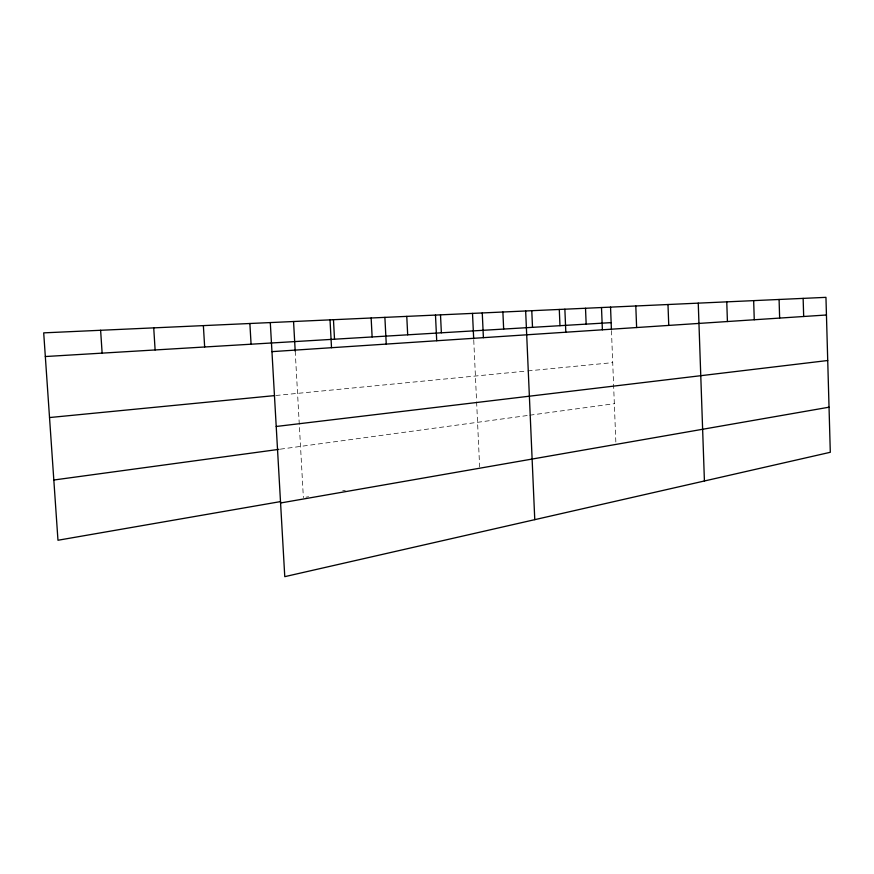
<?xml version="1.0" encoding="UTF-8"?>
<svg xmlns="http://www.w3.org/2000/svg" width="874" height="874" viewBox="0 0 874 874"><rect width="100%" height="100%" fill="white"/><g stroke="black" fill="none" stroke-linecap="round" stroke-linejoin="round"><path stroke-width="0.66" stroke-dasharray="4.37 3.28" d="M305.987 497.175L308.609 496.716M342.652 490.806L345.296 490.347M280.281 449.17L528.475 415.379M529.775 415.205L614.335 403.69M275.867 395.485L526.53 371.046M527.841 370.915L612.718 362.634M295.204 351.13L303.376 497.634M473.752 340.183L476.548 400.532M476.614 401.887L479.64 467.022M611.461 330.634L615.842 442.036"/><path stroke-width="1.31" d="M280.576 502.987L829.033 407.197M280.554 501.589L57.968 540.252L43.7 332.863L825.952 297.346L830.3 452.284L284.771 576.654L270.295 322.561M53.817 480.012L278.937 449.356M276.217 426.479L827.722 360.514M49.523 417.553L274.512 395.616M271.945 351.643L826.443 314.99M45.328 356.537L611.144 322.626M100.619 330.274L102.127 353.14M153.726 327.859L155.113 349.961M203.369 325.609L204.658 346.989M249.877 323.5L251.078 344.203M293.555 321.512L295.204 351.13M333.464 319.698L334.513 339.21M330.022 319.851L331.519 347.699M384.888 317.36L386.253 344.083M371.144 317.994L372.127 336.949M406.771 316.377L407.688 334.818M440.507 314.848L441.37 332.797M435.481 315.066L436.716 340.751M482.262 312.947L483.398 337.67M472.506 313.395L473.686 338.85M525.656 310.969L534.768 519.659M502.889 312.007L503.653 329.072M559.294 309.451L559.972 325.696M531.785 310.696L532.506 327.346M585.514 308.26L586.159 324.123M564.866 309.188L565.817 332.218M610.544 307.124L611.407 329.29M601.498 307.528L602.383 329.804M635.802 305.976L636.622 327.531M667.987 304.513L668.752 325.412M698.25 303.136L704.422 480.984M726.764 301.847L727.419 321.534M779.084 299.465L779.641 318.081M753.661 300.623L754.262 319.764M803.14 298.373L803.676 316.497"/></g></svg>
